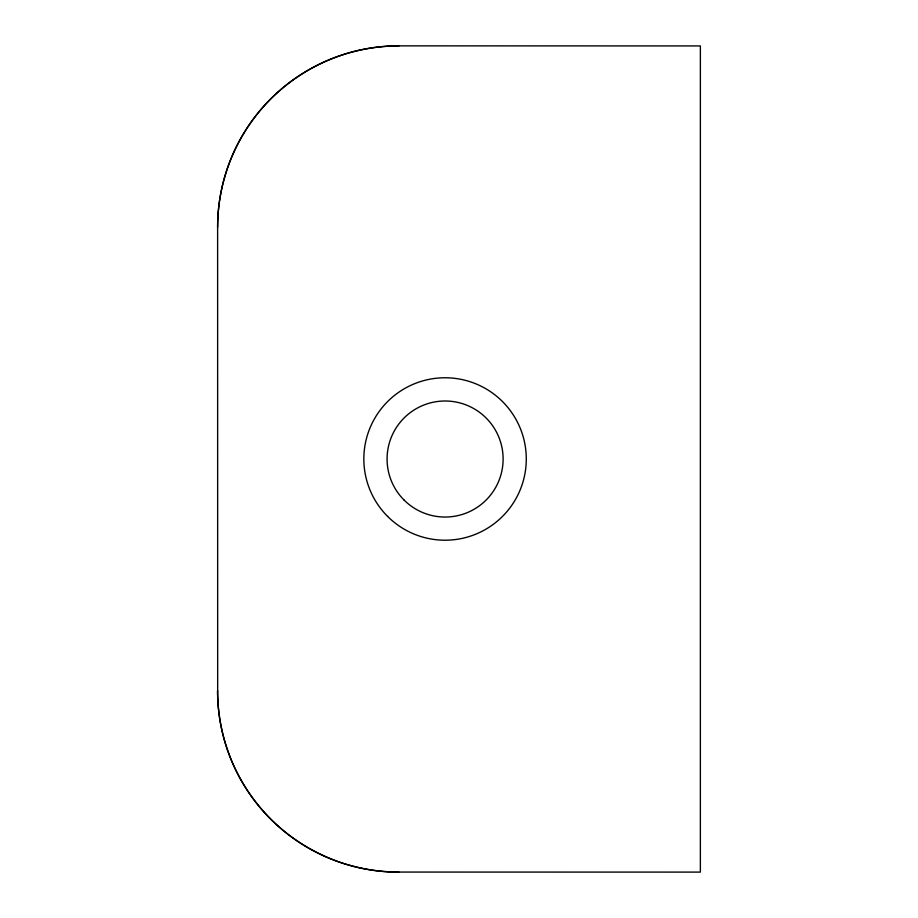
<?xml version="1.0" encoding="UTF-8"?>
<svg xmlns="http://www.w3.org/2000/svg" width="918" height="918" viewBox="0 0 918 918"><rect width="100%" height="100%" fill="white"/><g stroke="black" fill="none" stroke-linecap="round" stroke-linejoin="round"><path stroke-width="1.38" d="M217.669 690.784L217.623 227.228A181.213 181.213 0 0 1 398.951 45.854L700.377 45.934L700.365 872.1L398.94 872.066A181.202 181.202 0 0 1 217.589 690.749A181.202 181.202 0 0 0 398.974 872.146M217.623 227.262A181.213 181.213 0 0 1 398.997 45.889M387.625 516.421A81.22 81.22 0 0 0 523.512 480.011A81.22 81.22 0 0 0 424.036 380.534A81.22 81.22 0 0 0 387.625 516.421M404.069 500.046A58.018 58.018 0 0 0 501.136 474.032A58.018 58.018 0 0 0 430.072 402.979A58.018 58.018 0 0 0 404.069 500.046"/></g></svg>
